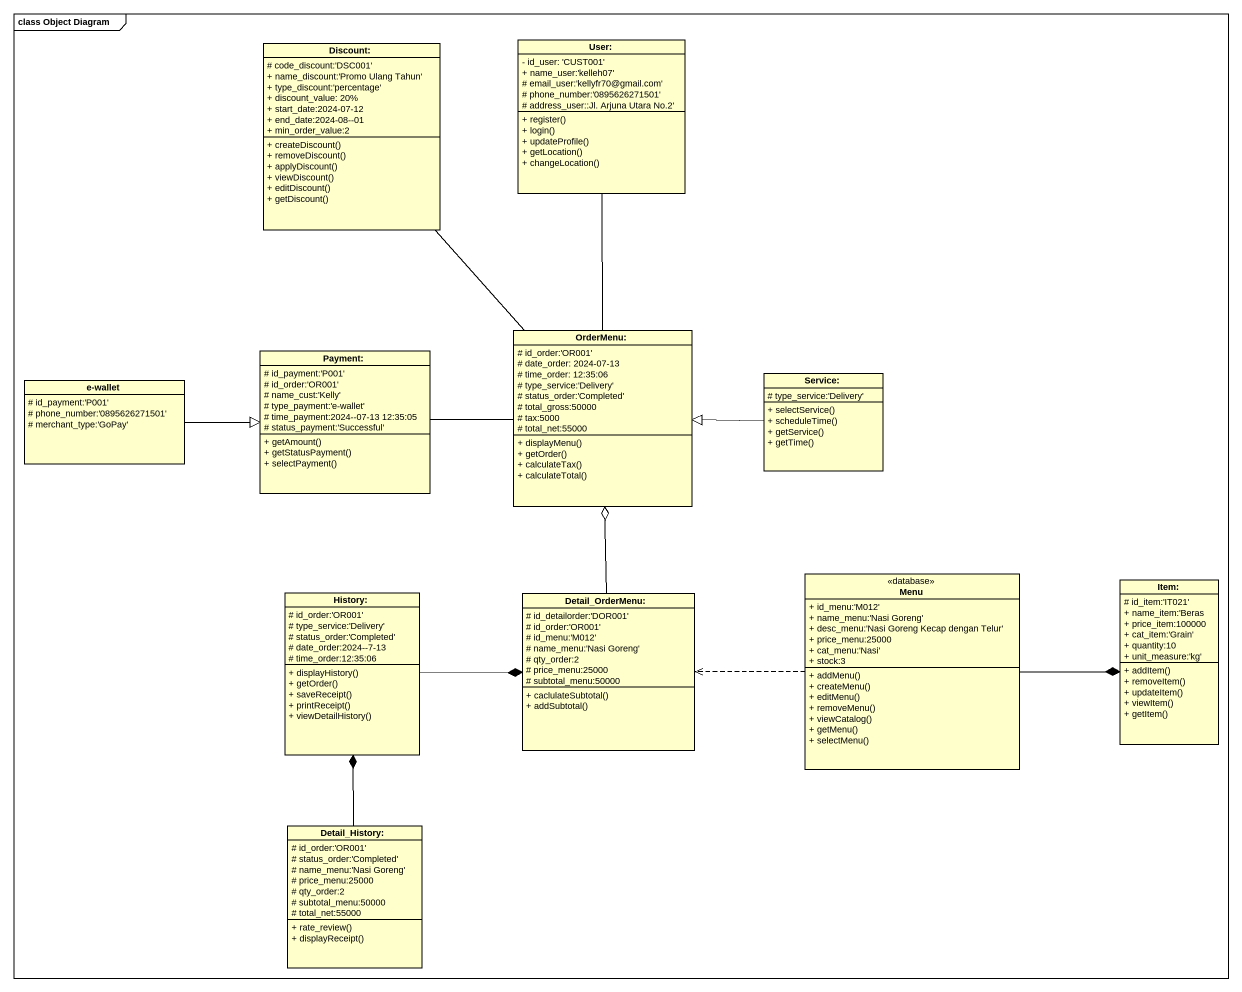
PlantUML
@startuml
mainframe class Object Diagram
hide circle
hide empty members
skinparam classAttributeIconSize 0
class "Discount:" as Discount {
  # code_discount:'DSC001'
  + name_discount:'Promo Ulang Tahun'
  + type_discount:'percentage'
  + discount_value: 20%
  + start_date:2024-07-12
  + end_date:2024-08--01
  + min_order_value:2
  + createDiscount()
  + removeDiscount()
  + applyDiscount()
  + viewDiscount()
  + editDiscount()
  + getDiscount()
}
class "User:" as User {
  - id_user: 'CUST001'
  + name_user:'kelleh07'
  # email_user:'kellyfr70@gmail.com'
  # phone_number:'0895626271501'
  # address_user::Jl. Arjuna Utara No.2'
  + register()
  + login()
  + updateProfile()
  + getLocation()
  + changeLocation()
}
class "Payment:" as Payment {
  # id_payment:'P001'
  # id_order:'OR001'
  # name_cust:'Kelly'
  # type_payment:'e-wallet'
  # time_payment:2024--07-13 12:35:05
  # status_payment:'Successful'
  + getAmount()
  + getStatusPayment()
  + selectPayment()
}
class "OrderMenu:" as OrderMenu {
  # id_order:'OR001'
  # date_order: 2024-07-13
  # time_order: 12:35:06
  # type_service:'Delivery'
  # status_order:'Completed'
  # total_gross:50000
  # tax:5000
  # total_net:55000
  + displayMenu()
  + getOrder()
  + calculateTax()
  + calculateTotal()
}
class "e-wallet" as e_wallet {
  # id_payment:'P001'
  # phone_number:'0895626271501'
  # merchant_type:'GoPay'
}
class "Service:" as Service {
  # type_service:'Delivery'
  + selectService()
  + scheduleTime()
  + getService()
  + getTime()
}
class Menu <<database>> {
  + id_menu:'M012'
  + name_menu:'Nasi Goreng'
  + desc_menu:'Nasi Goreng Kecap dengan Telur'
  + price_menu:25000
  + cat_menu:'Nasi'
  + stock:3
  + addMenu()
  + createMenu()
  + editMenu()
  + removeMenu()
  + viewCatalog()
  + getMenu()
  + selectMenu()
}
class "Item:" as Item {
  # id_item:'IT021'
  + name_item:'Beras
  + price_item:100000
  + cat_item:'Grain'
  + quantity:10
  + unit_measure:'kg'
  + addItem()
  + removeItem()
  + updateItem()
  + viewItem()
  + getItem()
}
class "History:" as History {
  # id_order:'OR001'
  # type_service:'Delivery'
  # status_order:'Completed'
  # date_order:2024--7-13
  # time_order:12:35:06
  + displayHistory()
  + getOrder()
  + saveReceipt()
  + printReceipt()
  + viewDetailHistory()
}
class "Detail_OrderMenu:" as Detail_OrderMenu {
  # id_detailorder:'DOR001'
  # id_order:'OR001'
  # id_menu:'M012'
  # name_menu:'Nasi Goreng'
  # qty_order:2
  # price_menu:25000
  # subtotal_menu:50000
  + caclulateSubtotal()
  + addSubtotal()
}
class "Detail_History:" as Detail_History {
  # id_order:'OR001'
  # status_order:'Completed'
  # name_menu:'Nasi Goreng'
  # price_menu:25000
  # qty_order:2
  # subtotal_menu:50000
  # total_net:55000
  + rate_review()
  + displayReceipt()
}
Discount -- OrderMenu
User -- OrderMenu
Payment -right- OrderMenu
e_wallet -right-|> Payment
Service -left-|> OrderMenu
Menu -right-* Item
Menu .left.> Detail_OrderMenu
History -right-* Detail_OrderMenu
Detail_OrderMenu -up-o OrderMenu
Detail_History -up-* History
@enduml
